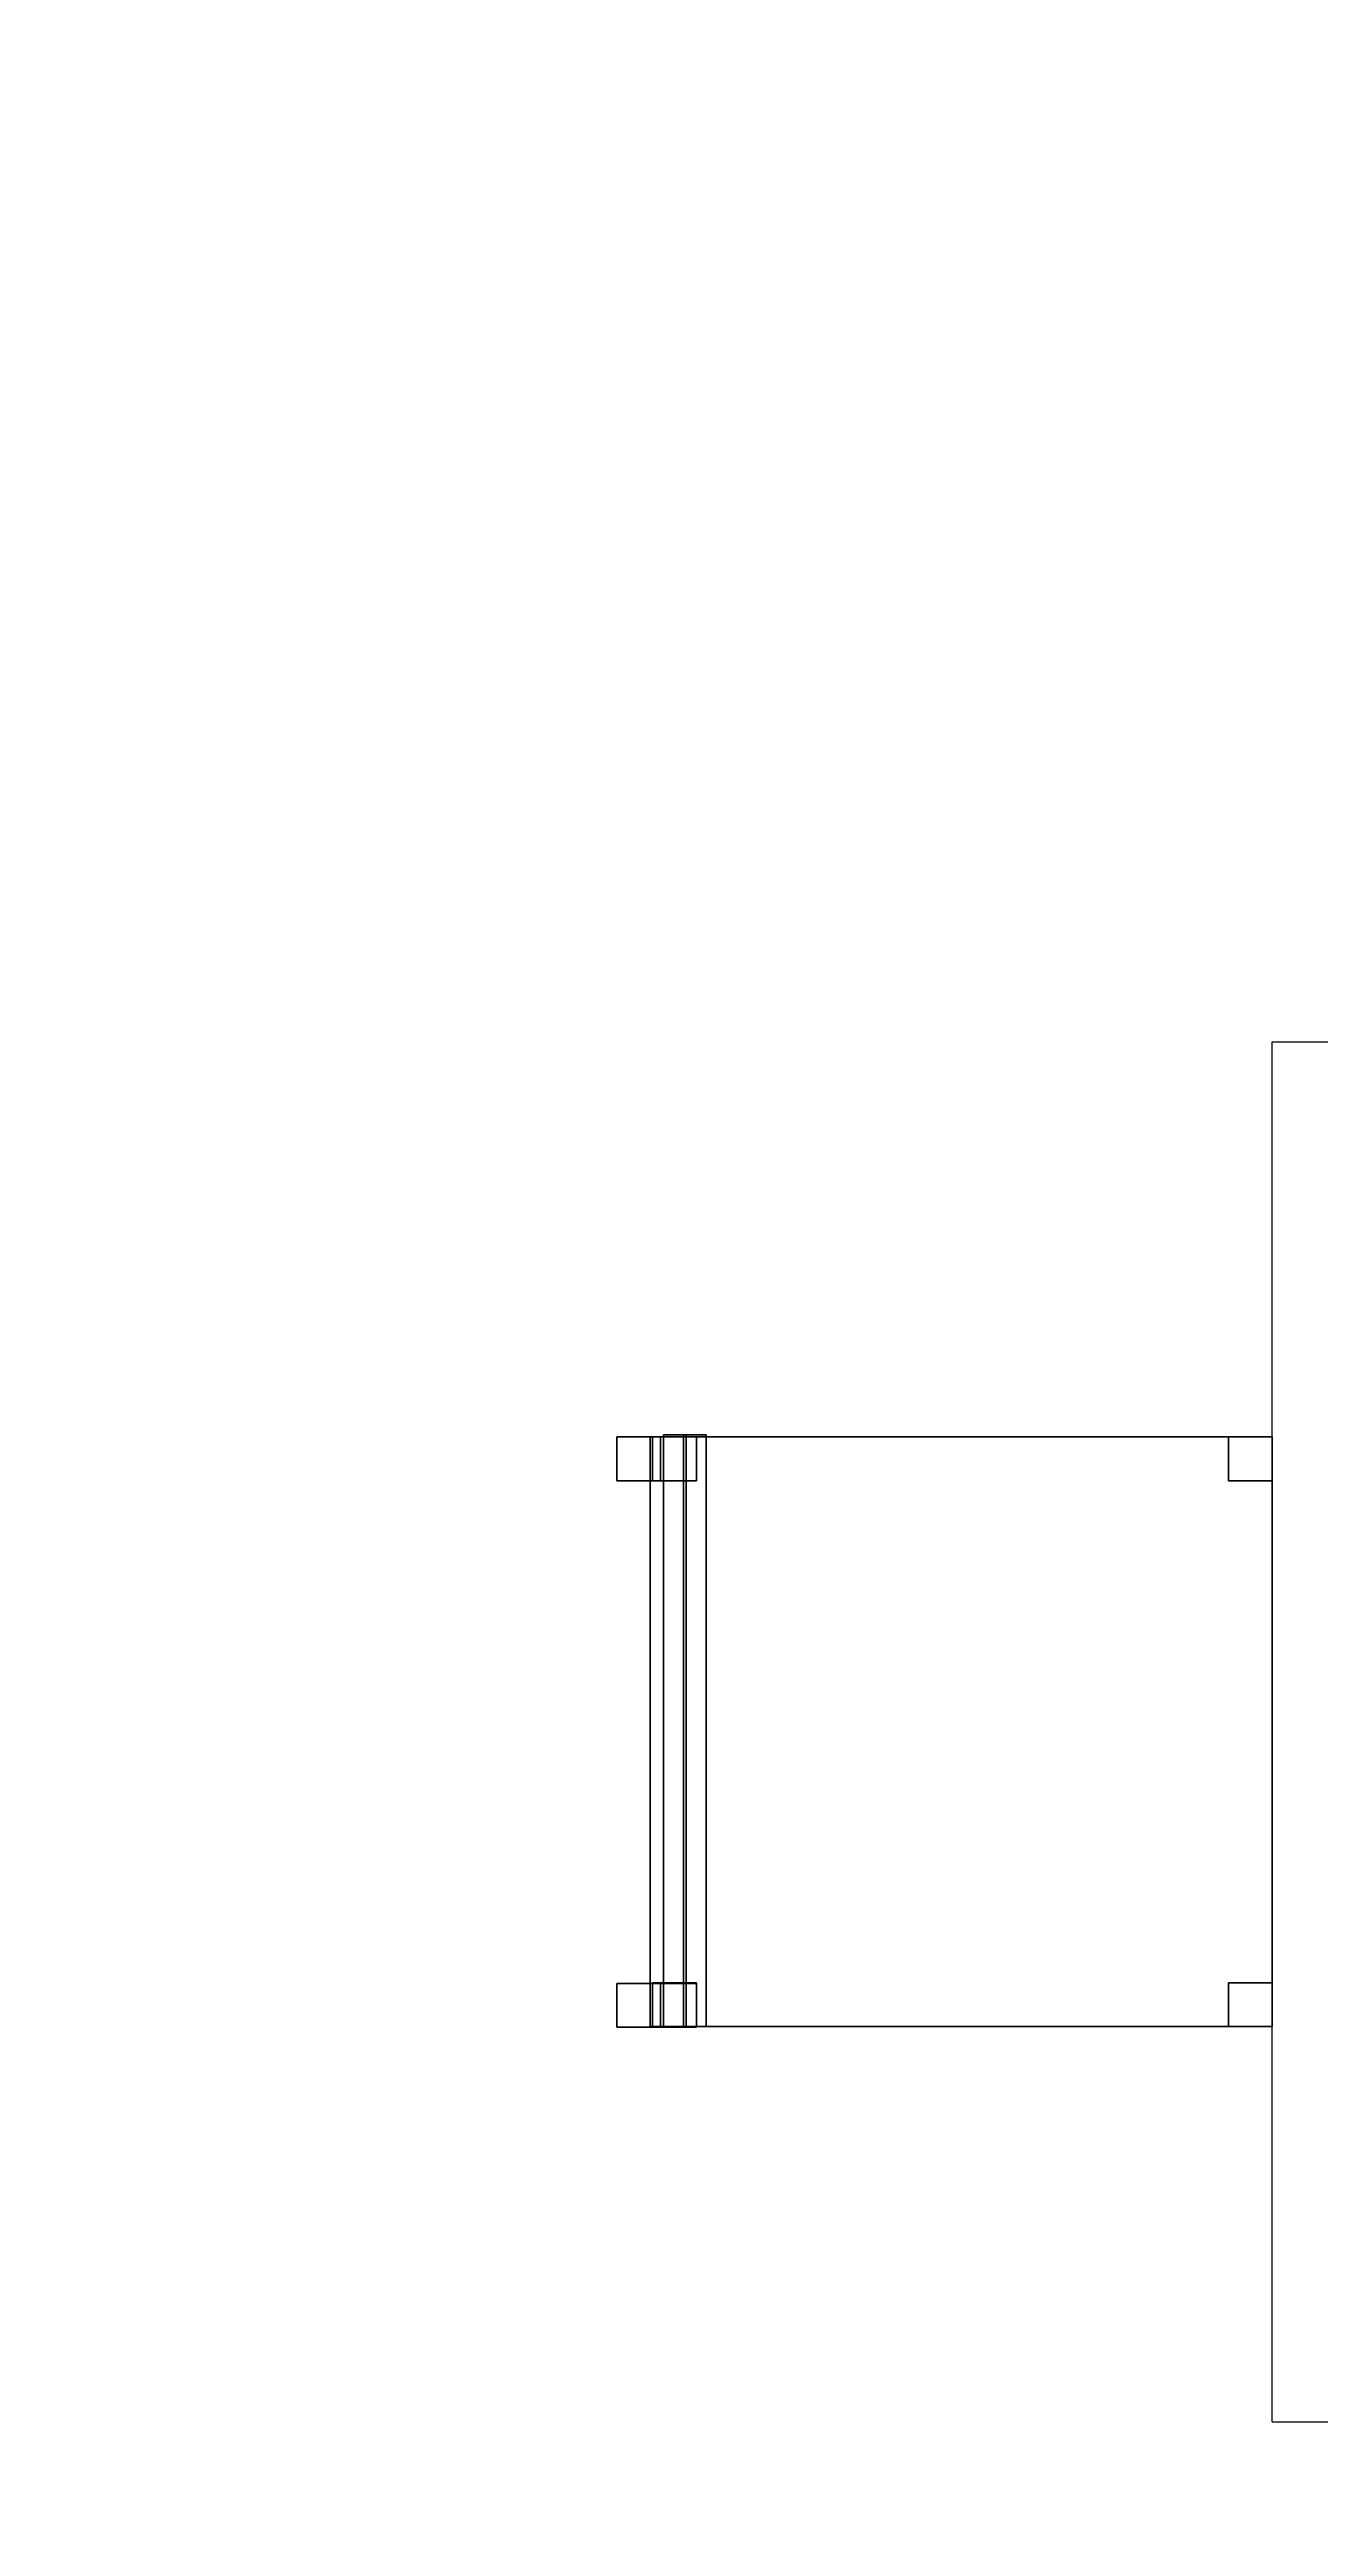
# Model space of a CAD drawing. Header units: millimetres. Extents: x 154 to 5560, y 36 to 724.
# Drawn here: x 4760.94 to 4786.17, y 305.97 to 355.2 of the extents above; entities that cross this region are included whole.
import ezdxf

# ---------------------------------------------------------------- set-up
doc = ezdxf.new("R2010")
doc.units = ezdxf.units.MM
doc.layers.add('MİMARİ PLAN', color=8, linetype='Continuous')
doc.styles.add('taho', font='tahoma.ttf')
doc.dimstyles.new('PATO', dxfattribs={"dimtxt": 0.15, "dimasz": 0.1, "dimexe": 0.02, "dimexo": 0, "dimgap": 0.1, "dimtad": 2, "dimzin": 1, "dimdsep": 46, "dimtxsty": 'taho', "dimblk": 'ARCHTICK', "dimcen": 0.1, "dimse1": 1, "dimse2": 1, "dimclrd": 256, "dimclre": 1, "dimclrt": 256, "dimadec": 0, "dimazin": 0, "dimtfac": 1, "dimtix": 1, "dimtmove": 0, "dimatfit": 3, "dimldrblk": 'ARCHTICK', "dimfxl": 1, "dimtolj": 1, "dimtzin": 0, "dimarcsym": 0})

# ---------------------------------------------------------------- blocks, each defined once
blk = doc.blocks.new('_ARCHTICK')
at = {"color": 0, "linetype": 'ByBlock', "const_width": 0.15}
blk.add_lwpolyline([(-0.5, -0.5), (0.5, 0.5)], dxfattribs=at)
blk = doc.blocks.new('*D181')
at = {"layer": 'Defpoints', "color": 0, "transparency": 16777216}
for p in [(4735.759, 379.617), (4785.626, 369.601), (4735.759, 305.97)]:
    blk.add_point(p, dxfattribs=at)
at = {"layer": 'MİMARİ PLAN', "lineweight": -2, "transparency": 16777216}
blk.add_line((4785.626, 379.617), (4735.759, 379.617), dxfattribs=at)
at = {"layer": 'MİMARİ PLAN', "lineweight": -2, "transparency": 16777216, "xscale": 0.1, "yscale": 0.1, "zscale": 0.1, "rotation": 180}
blk.add_blockref('_ARCHTICK', (4735.759, 379.617), dxfattribs=at)
at = {"layer": 'MİMARİ PLAN', "lineweight": -2, "transparency": 16777216, "xscale": 0.1, "yscale": 0.1, "zscale": 0.1}
blk.add_blockref('_ARCHTICK', (4785.626, 379.617), dxfattribs=at)
at = {"layer": 'MİMARİ PLAN', "transparency": 16777216, "insert": (4760.692, 379.796), "char_height": 0.15, "attachment_point": 5, "style": 'taho'}
blk.add_mtext('\\A1;49.87', dxfattribs=at)

msp = doc.modelspace()

# ---------------------------------------------------------------- linework, layer by layer
at = {"layer": 'MİMARİ PLAN'}
for p, q in [((4785.235, 308.052, -8.637), (4785.235, 335.479, -8.637)), ((4785.235, 335.479, -8.637), (4825.129, 335.479, -8.637)), ((4785.235, 308.052, -8.637), (4825.129, 308.052, -8.637))]:
    msp.add_line(p, q, dxfattribs=at)
for points in [[(4773.079, 327.627, -9.24), (4773.792, 327.627, -19.685), (4772.921, 327.627, -19.744), (4772.209, 327.627, -9.299)], [(4772.209, 327.627, -9.299), (4772.921, 327.627, -19.744), (4772.921, 326.754, -19.744), (4772.209, 326.754, -9.299)], [(4772.209, 326.754, -9.299), (4772.209, 326.754, -9.299), (4772.209, 327.627, -9.299)], [(4772.209, 326.754, -9.299), (4773.079, 326.754, -9.24), (4773.079, 327.627, -9.24), (4772.209, 327.627, -9.299)], [(4785.235, 327.627, -19.688), (4785.235, 327.627, -20.269), (4772.871, 327.627, -20.269), (4772.871, 327.627, -19.688)], [(4785.235, 327.627, -20.269), (4785.235, 327.627, -20.269), (4785.235, 327.627, -20.269), (4772.871, 327.627, -20.269)], [(4772.871, 327.627, -19.688), (4772.871, 327.627, -20.269), (4772.871, 315.905, -20.269), (4772.871, 315.905, -19.688)], [(4772.871, 327.627, -20.269), (4785.235, 327.627, -20.269), (4785.235, 315.905, -20.269), (4772.871, 315.905, -20.269)], [(4772.871, 315.905, -19.688), (4772.871, 315.905, -19.688), (4772.871, 327.627, -19.688)], [(4772.871, 315.905, -19.688), (4785.235, 315.905, -19.688), (4785.235, 327.627, -19.688), (4772.871, 327.627, -19.688)], [(4773.792, 327.627, -19.685), (4773.792, 327.627, -19.685), (4773.792, 327.627, -19.685), (4772.921, 327.627, -19.744)], [(4772.921, 327.627, -19.744), (4773.792, 327.627, -19.685), (4773.792, 326.754, -19.685), (4772.921, 326.754, -19.744)], [(4773.794, 327.627, -20.269), (4773.794, 327.627, -32.483), (4772.922, 327.627, -32.483), (4772.922, 327.627, -20.269)], [(4773.794, 327.627, -32.483), (4773.794, 327.627, -32.483), (4773.794, 327.627, -32.483), (4772.922, 327.627, -32.483)], [(4772.922, 327.627, -20.269), (4772.922, 327.627, -32.483), (4772.922, 326.754, -32.483), (4772.922, 326.754, -20.269)], [(4772.922, 327.627, -32.483), (4773.794, 327.627, -32.483), (4773.794, 326.754, -32.483), (4772.922, 326.754, -32.483)], [(4772.922, 326.754, -20.269), (4772.922, 326.754, -20.269), (4772.922, 327.627, -20.269)], [(4772.922, 326.754, -20.269), (4773.794, 326.754, -20.269), (4773.794, 327.627, -20.269), (4772.922, 327.627, -20.269)], [(4773.079, 326.754, -9.24), (4773.792, 326.754, -19.685), (4773.792, 327.627, -19.685), (4773.079, 327.627, -9.24)], [(4773.588, 327.669, -9.205), (4773.984, 327.669, -15.008), (4773.535, 327.669, -15.039), (4773.14, 327.669, -9.236)], [(4773.14, 327.669, -9.236), (4773.535, 327.669, -15.039), (4773.535, 315.909, -15.039), (4773.14, 315.909, -9.236)], [(4773.14, 315.909, -9.236), (4773.14, 315.909, -9.236), (4773.14, 327.669, -9.236)], [(4773.14, 315.909, -9.236), (4773.588, 315.909, -9.205), (4773.588, 327.669, -9.205), (4773.14, 327.669, -9.236)], [(4773.984, 327.669, -15.008), (4773.984, 327.669, -15.008), (4773.984, 327.669, -15.008), (4773.535, 327.669, -15.039)], [(4773.535, 327.669, -15.039), (4773.984, 327.669, -15.008), (4773.984, 315.909, -15.008), (4773.535, 315.909, -15.039)], [(4773.588, 315.909, -9.205), (4773.984, 315.909, -15.008), (4773.984, 327.669, -15.008), (4773.588, 327.669, -9.205)], [(4773.792, 326.754, -19.685), (4773.792, 326.754, -19.685), (4773.792, 327.627, -19.685)], [(4773.794, 326.754, -20.269), (4773.794, 326.754, -32.483), (4773.794, 327.627, -32.483), (4773.794, 327.627, -20.269)], [(4773.794, 326.754, -32.483), (4773.794, 326.754, -32.483), (4773.794, 327.627, -32.483)], [(4773.984, 315.909, -15.008), (4773.984, 315.909, -15.008), (4773.984, 327.669, -15.008)], [(4785.235, 327.627, -20.269), (4785.235, 327.627, -32.483), (4784.363, 327.627, -32.483), (4784.363, 327.627, -20.269)], [(4785.235, 327.627, -32.483), (4785.235, 327.627, -32.483), (4785.235, 327.627, -32.483), (4784.363, 327.627, -32.483)], [(4784.363, 327.627, -20.269), (4784.363, 327.627, -32.483), (4784.363, 326.754, -32.483), (4784.363, 326.754, -20.269)], [(4784.363, 327.627, -32.483), (4785.235, 327.627, -32.483), (4785.235, 326.754, -32.483), (4784.363, 326.754, -32.483)], [(4784.363, 326.754, -20.269), (4784.363, 326.754, -20.269), (4784.363, 327.627, -20.269)], [(4784.363, 326.754, -20.269), (4785.235, 326.754, -20.269), (4785.235, 327.627, -20.269), (4784.363, 327.627, -20.269)], [(4785.235, 326.754, -20.269), (4785.235, 326.754, -32.483), (4785.235, 327.627, -32.483), (4785.235, 327.627, -20.269)], [(4785.235, 326.754, -32.483), (4785.235, 326.754, -32.483), (4785.235, 327.627, -32.483)], [(4785.235, 315.905, -19.688), (4785.235, 315.905, -20.269), (4785.235, 327.627, -20.269), (4785.235, 327.627, -19.688)], [(4785.235, 315.905, -20.269), (4785.235, 315.905, -20.269), (4785.235, 327.627, -20.269)], [(4772.209, 326.754, -9.299), (4772.921, 326.754, -19.744), (4772.209, 326.754, -9.299)], [(4772.921, 326.754, -19.744), (4773.792, 326.754, -19.685), (4773.079, 326.754, -9.24), (4772.209, 326.754, -9.299)], [(4772.922, 326.754, -20.269), (4772.922, 326.754, -32.483), (4772.922, 326.754, -20.269)], [(4772.922, 326.754, -32.483), (4773.794, 326.754, -32.483), (4773.794, 326.754, -20.269), (4772.922, 326.754, -20.269)], [(4784.363, 326.754, -20.269), (4784.363, 326.754, -32.483), (4784.363, 326.754, -20.269)], [(4784.363, 326.754, -32.483), (4785.235, 326.754, -32.483), (4785.235, 326.754, -20.269), (4784.363, 326.754, -20.269)], [(4773.079, 316.765, -9.24), (4773.792, 316.765, -19.685), (4772.921, 316.765, -19.744), (4772.209, 316.765, -9.299)], [(4772.209, 316.765, -9.299), (4772.921, 316.765, -19.744), (4772.921, 315.893, -19.744), (4772.209, 315.893, -9.299)], [(4772.209, 315.893, -9.299), (4772.209, 315.893, -9.299), (4772.209, 316.765, -9.299)], [(4772.209, 315.893, -9.299), (4773.079, 315.893, -9.24), (4773.079, 316.765, -9.24), (4772.209, 316.765, -9.299)], [(4773.792, 316.765, -19.685), (4773.792, 316.765, -19.685), (4773.792, 316.765, -19.685), (4772.921, 316.765, -19.744)], [(4772.921, 316.765, -19.744), (4773.792, 316.765, -19.685), (4773.792, 315.893, -19.685), (4772.921, 315.893, -19.744)], [(4773.794, 316.777, -20.269), (4773.794, 316.777, -32.483), (4772.922, 316.777, -32.483), (4772.922, 316.777, -20.269)], [(4773.794, 316.777, -32.483), (4773.794, 316.777, -32.483), (4773.794, 316.777, -32.483), (4772.922, 316.777, -32.483)], [(4772.922, 316.777, -20.269), (4772.922, 316.777, -32.483), (4772.922, 315.905, -32.483), (4772.922, 315.905, -20.269)], [(4772.922, 316.777, -32.483), (4773.794, 316.777, -32.483), (4773.794, 315.905, -32.483), (4772.922, 315.905, -32.483)], [(4772.922, 315.905, -20.269), (4772.922, 315.905, -20.269), (4772.922, 316.777, -20.269)], [(4772.922, 315.905, -20.269), (4773.794, 315.905, -20.269), (4773.794, 316.777, -20.269), (4772.922, 316.777, -20.269)], [(4773.079, 315.893, -9.24), (4773.792, 315.893, -19.685), (4773.792, 316.765, -19.685), (4773.079, 316.765, -9.24)], [(4773.792, 315.893, -19.685), (4773.792, 315.893, -19.685), (4773.792, 316.765, -19.685)], [(4773.794, 315.905, -20.269), (4773.794, 315.905, -32.483), (4773.794, 316.777, -32.483), (4773.794, 316.777, -20.269)], [(4773.794, 315.905, -32.483), (4773.794, 315.905, -32.483), (4773.794, 316.777, -32.483)], [(4785.235, 316.777, -20.269), (4785.235, 316.777, -32.483), (4784.363, 316.777, -32.483), (4784.363, 316.777, -20.269)], [(4785.235, 316.777, -32.483), (4785.235, 316.777, -32.483), (4785.235, 316.777, -32.483), (4784.363, 316.777, -32.483)], [(4784.363, 316.777, -20.269), (4784.363, 316.777, -32.483), (4784.363, 315.905, -32.483), (4784.363, 315.905, -20.269)], [(4784.363, 316.777, -32.483), (4785.235, 316.777, -32.483), (4785.235, 315.905, -32.483), (4784.363, 315.905, -32.483)], [(4784.363, 315.905, -20.269), (4784.363, 315.905, -20.269), (4784.363, 316.777, -20.269)], [(4784.363, 315.905, -20.269), (4785.235, 315.905, -20.269), (4785.235, 316.777, -20.269), (4784.363, 316.777, -20.269)], [(4785.235, 315.905, -20.269), (4785.235, 315.905, -32.483), (4785.235, 316.777, -32.483), (4785.235, 316.777, -20.269)], [(4785.235, 315.905, -32.483), (4785.235, 315.905, -32.483), (4785.235, 316.777, -32.483)], [(4772.209, 315.893, -9.299), (4772.921, 315.893, -19.744), (4772.209, 315.893, -9.299)], [(4772.921, 315.893, -19.744), (4773.792, 315.893, -19.685), (4773.079, 315.893, -9.24), (4772.209, 315.893, -9.299)], [(4772.871, 315.905, -19.688), (4772.871, 315.905, -20.269), (4772.871, 315.905, -19.688)], [(4772.871, 315.905, -20.269), (4785.235, 315.905, -20.269), (4785.235, 315.905, -19.688), (4772.871, 315.905, -19.688)], [(4772.922, 315.905, -20.269), (4772.922, 315.905, -32.483), (4772.922, 315.905, -20.269)], [(4772.922, 315.905, -32.483), (4773.794, 315.905, -32.483), (4773.794, 315.905, -20.269), (4772.922, 315.905, -20.269)], [(4773.14, 315.909, -9.236), (4773.535, 315.909, -15.039), (4773.14, 315.909, -9.236)], [(4773.535, 315.909, -15.039), (4773.984, 315.909, -15.008), (4773.588, 315.909, -9.205), (4773.14, 315.909, -9.236)], [(4784.363, 315.905, -20.269), (4784.363, 315.905, -32.483), (4784.363, 315.905, -20.269)], [(4784.363, 315.905, -32.483), (4785.235, 315.905, -32.483), (4785.235, 315.905, -20.269), (4784.363, 315.905, -20.269)]]:
    msp.add_3dface(points, dxfattribs=at)

# ---------------------------------------------------------------- dimensions: what is measured, and where the dimension line sits
dim = msp.add_linear_dim(base=(4735.759, 379.617), p1=(4785.626, 369.601), p2=(4735.759, 305.97), dimstyle='PATO', dxfattribs=at)
dim.commit()
dim.dimension.update_dxf_attribs({"geometry": '*D181', "text_midpoint": (4760.692, 379.796)})

doc.saveas('drawing.dxf')
